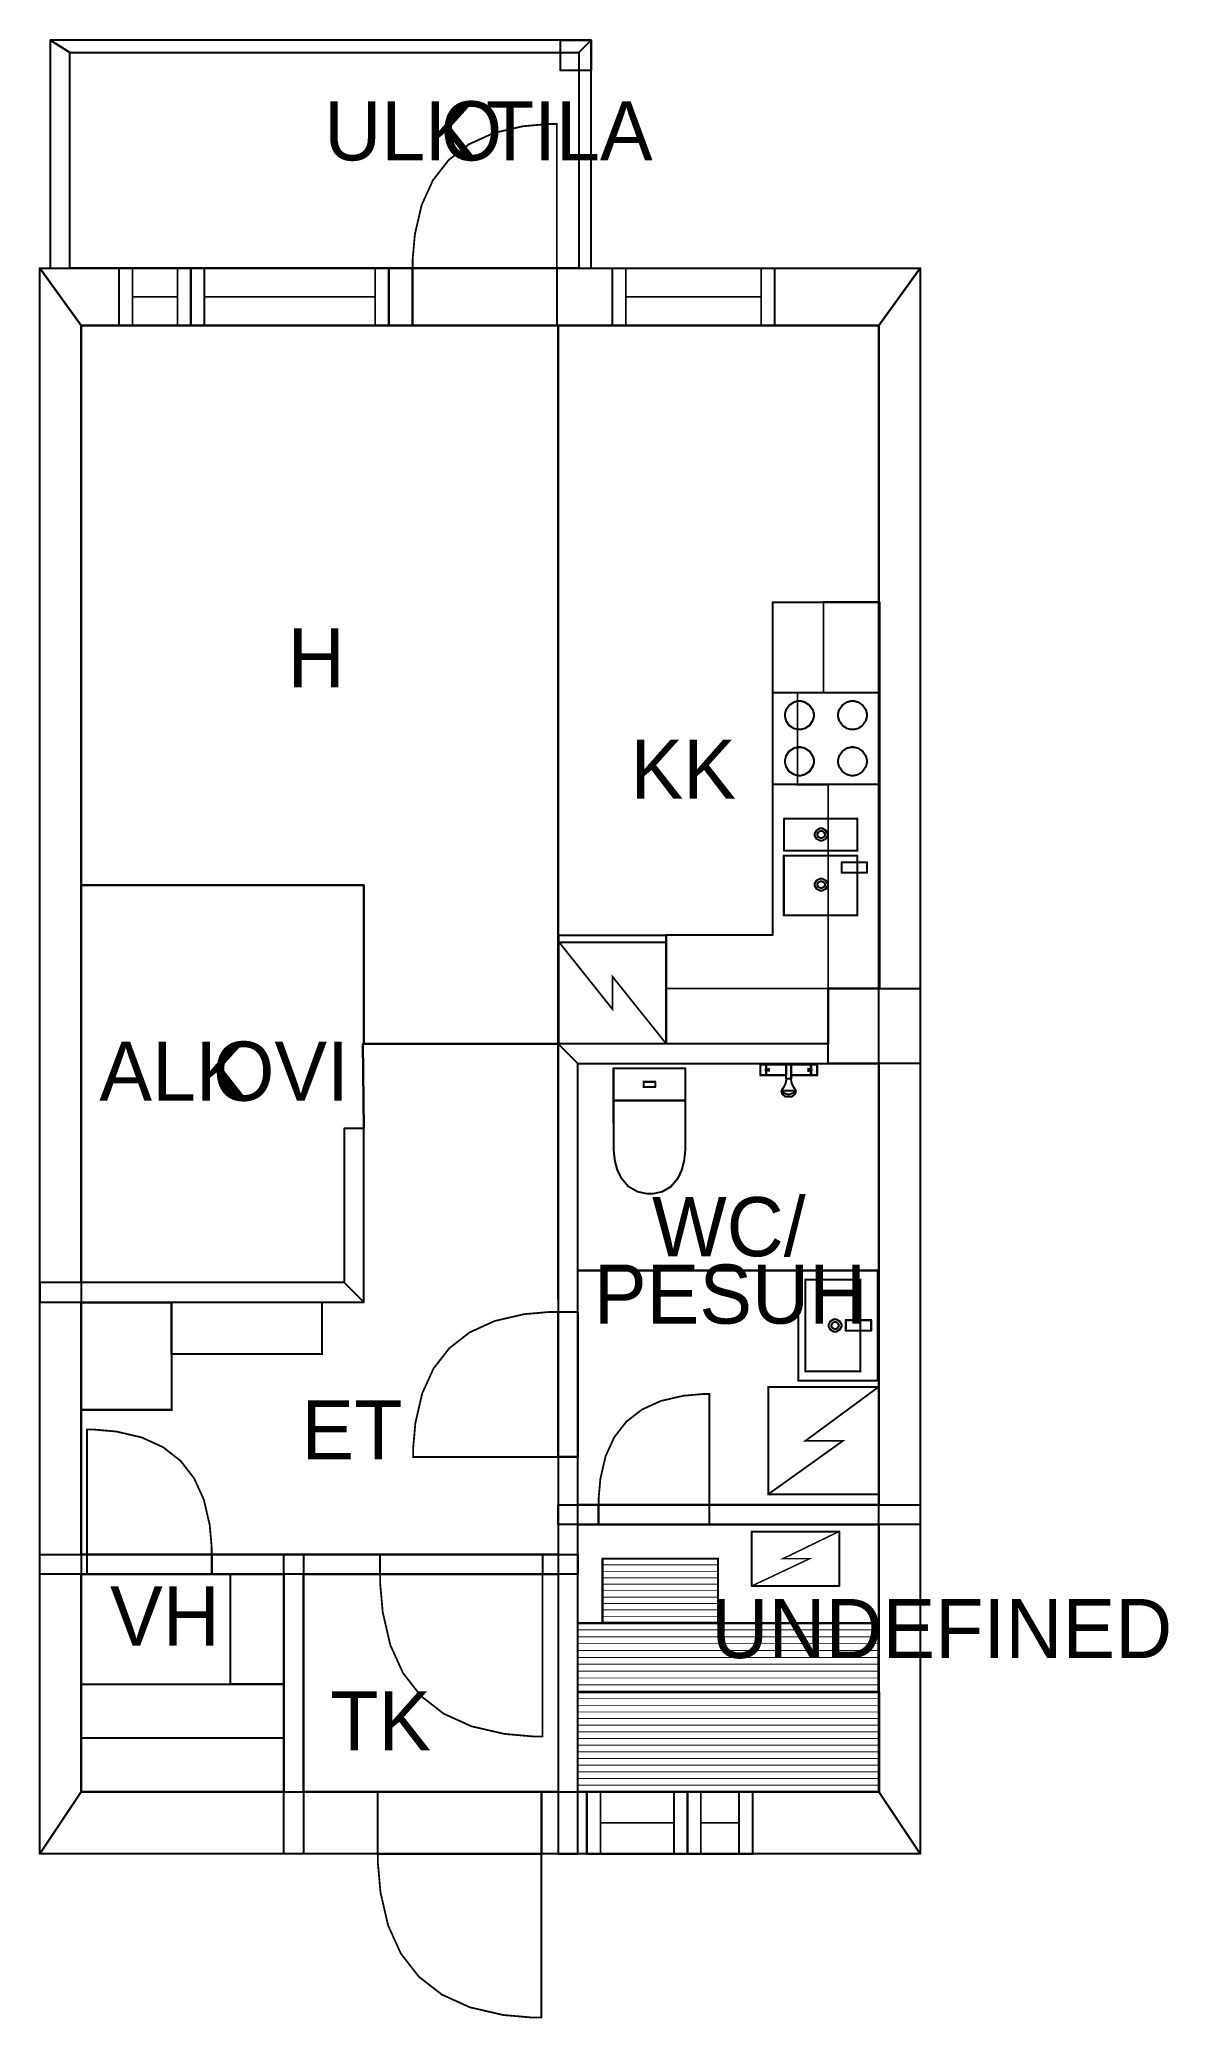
# Model space of a CAD drawing. Extents: x 0.4 to 7, y 0 to 11.5.
import ezdxf

# ---------------------------------------------------------------- set-up
doc = ezdxf.new("R2010")
doc.units = 0
doc.layers.get('0').update_dxf_attribs({"linetype": 'CONTINUOUS'})

msp = doc.modelspace()

# ---------------------------------------------------------------- linework, layer by layer
at = {"color": 0}
for points, const_width in [([(0.567165, 11.427), (3.5281, 11.427), (3.60101, 11.4999), (0.452582, 11.4999), (0.567165, 11.427)], 0.002083), ([(0.567165, 10.1728), (0.567165, 11.427), (0.452582, 11.4999), (0.452582, 10.1728), (0.567165, 10.1728)], 0.002083), ([(0.567165, 11.427), (3.5281, 11.427), (3.5281, 10.1728), (0.567165, 10.1728), (0.567165, 11.427)], 0.002083), ([(3.5281, 11.427), (3.5281, 10.1728), (3.60101, 10.1728), (3.60101, 11.4999), (3.5281, 11.427)], 0.002083), ([(2.56179, 10.1728), (2.56179, 10.222), (2.57488, 10.3695), (2.61421, 10.5398), (2.67969, 10.684), (2.77143, 10.8019), (2.88938, 10.8937), (3.03353, 10.9592), (3.20389, 10.9985), (3.35135, 11.0116), (3.4005, 11.0116), (3.4005, 10.1728), (2.56179, 10.1728)], 0.010417), ([(0.393446, 10.1728), (5.51406, 10.1728), (5.27447, 9.83951), (0.633029, 9.83951), (0.393446, 10.1728)], 0.002083), ([(0.393446, 0.952636), (0.393446, 10.1728), (0.633029, 9.83951), (0.633029, 1.3144), (0.393446, 0.952636)], 0.002083), ([(0.854275, 10.1728), (1.27165, 10.1728), (1.27165, 9.83951), (0.854275, 9.83951), (0.854275, 10.1728)], 0.010417), ([(0.854275, 10.1728), (1.27165, 10.1728), (1.27165, 9.83951), (0.854275, 9.83951), (0.854275, 10.1728)], 0.010417), ([(1.27165, 10.1728), (2.42258, 10.1728), (2.42258, 9.83951), (1.27165, 9.83951), (1.27165, 10.1728)], 0.010417), ([(1.27165, 10.1728), (2.42258, 10.1728), (2.42258, 9.83951), (1.27165, 9.83951), (1.27165, 10.1728)], 0.010417), ([(2.56179, 10.1728), (3.4005, 10.1728), (3.4005, 9.83951), (2.56179, 9.83951), (2.56179, 10.1728)], 0.010417), ([(2.56179, 10.1728), (3.4005, 10.1728), (3.4005, 9.83951), (2.56179, 9.83951), (2.56179, 10.1728)], 0.010417), ([(3.72407, 10.1728), (4.66813, 10.1728), (4.66813, 9.83951), (3.72407, 9.83951), (3.72407, 10.1728)], 0.010417), ([(3.72407, 10.1728), (4.66813, 10.1728), (4.66813, 9.83951), (3.72407, 9.83951), (3.72407, 10.1728)], 0.010417), ([(5.51406, 10.1728), (5.51406, 0.952636), (5.27447, 1.3144), (5.27447, 9.83951), (5.51406, 10.1728)], 0.002083), ([(4.03717, 5.66363), (4.03717, 6.29656), (4.65728, 6.29656), (4.65728, 8.23118), (5.27821, 8.23118), (5.27821, 5.98492), (4.97917, 5.98492), (4.97917, 5.66363), (4.03717, 5.66363)], 0.010417), ([(5.27881, 5.98497), (4.97911, 5.98508), (4.97911, 7.17051), (4.8016, 7.17051), (4.8016, 7.70606), (4.95275, 7.70606), (4.95275, 8.23292), (5.27474, 8.23292), (5.27881, 5.98497)], 0.010417), ([(4.65771, 7.70643), (4.65771, 7.17144), (5.27669, 7.17144), (5.27669, 7.70643), (4.65771, 7.70643)], 0.010417), ([(4.81218, 7.49061), (4.80404, 7.49061), (4.77968, 7.49718), (4.75319, 7.51503), (4.73535, 7.54156), (4.72885, 7.56586), (4.72885, 7.57394), (4.72885, 7.58208), (4.73535, 7.60644), (4.75319, 7.63292), (4.77968, 7.65076), (4.80404, 7.65728), (4.81218, 7.65728), (4.82026, 7.65728), (4.84457, 7.65076), (4.8711, 7.63292), (4.88894, 7.60644), (4.89551, 7.58208), (4.89551, 7.57394), (4.89551, 7.56586), (4.88894, 7.54156), (4.8711, 7.51503), (4.84457, 7.49718), (4.82026, 7.49061), (4.81218, 7.49061)], 0.010417), ([(5.12099, 7.49061), (5.11285, 7.49061), (5.08854, 7.49718), (5.06207, 7.51503), (5.04417, 7.54156), (5.03765, 7.56586), (5.03765, 7.57394), (5.03765, 7.58208), (5.04417, 7.60644), (5.06207, 7.63292), (5.08854, 7.65076), (5.11285, 7.65728), (5.12099, 7.65728), (5.12907, 7.65728), (5.15343, 7.65076), (5.1799, 7.63292), (5.19775, 7.60644), (5.20432, 7.58208), (5.20432, 7.57394), (5.20432, 7.56586), (5.19775, 7.54156), (5.1799, 7.51503), (5.15343, 7.49718), (5.12907, 7.49061), (5.12099, 7.49061)], 0.010417), ([(4.81218, 7.22233), (4.80404, 7.22233), (4.77968, 7.22889), (4.75319, 7.24675), (4.73535, 7.27322), (4.72885, 7.29758), (4.72885, 7.30567), (4.72885, 7.31381), (4.73535, 7.33811), (4.75319, 7.36458), (4.77968, 7.38249), (4.80404, 7.389), (4.81218, 7.389), (4.82026, 7.389), (4.84457, 7.38249), (4.8711, 7.36458), (4.88894, 7.33811), (4.89551, 7.31381), (4.89551, 7.30567), (4.89551, 7.29758), (4.88894, 7.27322), (4.8711, 7.24675), (4.84457, 7.22889), (4.82026, 7.22233), (4.81218, 7.22233)], 0.010417), ([(5.12099, 7.22233), (5.11285, 7.22233), (5.08854, 7.22889), (5.06207, 7.24675), (5.04417, 7.27322), (5.03765, 7.29758), (5.03765, 7.30567), (5.03765, 7.31381), (5.04417, 7.33811), (5.06207, 7.36458), (5.08854, 7.38249), (5.11285, 7.389), (5.12099, 7.389), (5.12907, 7.389), (5.15343, 7.38249), (5.1799, 7.36458), (5.19775, 7.33811), (5.20432, 7.31381), (5.20432, 7.30567), (5.20432, 7.29758), (5.19775, 7.27322), (5.1799, 7.24675), (5.15343, 7.22889), (5.12907, 7.22233), (5.12099, 7.22233)], 0.010417), ([(4.72325, 6.97401), (4.72325, 6.78586), (5.14876, 6.78586), (5.14876, 6.97401), (4.72325, 6.97401)], 0.010417), ([(4.93892, 6.84347), (4.93246, 6.84347), (4.91308, 6.85417), (4.90246, 6.87354), (4.90246, 6.87993), (4.90246, 6.88639), (4.91308, 6.90576), (4.93246, 6.91639), (4.93892, 6.91639), (4.94532, 6.91639), (4.96468, 6.90576), (4.97537, 6.88639), (4.97537, 6.87993), (4.97537, 6.87354), (4.96468, 6.85417), (4.94532, 6.84347), (4.93892, 6.84347)], 0.008333), ([(4.93892, 6.8591), (4.93522, 6.8591), (4.92415, 6.86524), (4.91808, 6.87631), (4.91808, 6.87993), (4.91808, 6.88363), (4.92415, 6.89469), (4.93522, 6.90076), (4.93892, 6.90076), (4.94254, 6.90076), (4.95361, 6.89469), (4.95975, 6.88363), (4.95975, 6.87993), (4.95975, 6.87631), (4.95361, 6.86524), (4.94254, 6.8591), (4.93892, 6.8591)], 0.008333), ([(4.72222, 6.75765), (4.72222, 6.40972), (5.14774, 6.40972), (5.14774, 6.75765), (4.72222, 6.75765)], 0.010417), ([(5.05886, 6.72006), (5.05886, 6.65756), (5.20469, 6.65756), (5.20469, 6.72006), (5.05886, 6.72006)], 0.010417), ([(4.93892, 6.55192), (4.93246, 6.55192), (4.91308, 6.56261), (4.90246, 6.58197), (4.90246, 6.58838), (4.90246, 6.59483), (4.91308, 6.61421), (4.93246, 6.62483), (4.93892, 6.62483), (4.94532, 6.62483), (4.96468, 6.61421), (4.97537, 6.59483), (4.97537, 6.58838), (4.97537, 6.58197), (4.96468, 6.56261), (4.94532, 6.55192), (4.93892, 6.55192)], 0.008333), ([(4.93892, 6.56754), (4.93522, 6.56754), (4.92415, 6.57368), (4.91808, 6.58475), (4.91808, 6.58838), (4.91808, 6.59207), (4.92415, 6.60314), (4.93522, 6.60921), (4.93892, 6.60921), (4.94254, 6.60921), (4.95361, 6.60314), (4.95975, 6.59207), (4.95975, 6.58838), (4.95975, 6.58475), (4.95361, 6.57368), (4.94254, 6.56754), (4.93892, 6.56754)], 0.008333), ([(3.41217, 6.29519), (4.03717, 6.29519), (4.03717, 5.66363), (3.41217, 5.66363), (3.41217, 6.29519)], 0.010417), ([(3.41217, 6.29519), (4.03717, 6.29519), (4.03717, 6.2531), (3.41217, 6.2531), (3.41217, 6.29519)], 0.010417), ([(4.03901, 5.98497), (4.97911, 5.98497), (4.97911, 5.66379), (4.03901, 5.66379), (4.03901, 5.98497)], 0.010417), ([(4.97906, 5.98492), (5.51406, 5.98492), (5.51406, 5.5491), (4.97906, 5.5491), (4.97906, 5.98492)], 0.002083), ([(3.5224, 5.5491), (4.97906, 5.5491), (4.97906, 5.66368), (3.40782, 5.66368), (3.5224, 5.5491)], 0.002083), ([(3.5224, 0.952636), (3.5224, 5.5491), (3.40782, 5.66368), (3.40782, 0.952636), (3.5224, 0.952636)], 0.002083), ([(3.73118, 5.52106), (4.14774, 5.52106), (4.14774, 5.33371), (3.73118, 5.33371), (3.73118, 5.52106)], 0.010417), ([(4.58539, 5.54383), (4.61871, 5.54383), (4.61871, 5.48031), (4.58539, 5.48031), (4.58539, 5.54383)], 0.010417), ([(4.61871, 5.51156), (4.6219, 5.51281), (4.63157, 5.51665), (4.63433, 5.51779), (4.63433, 5.51779), (4.63433, 5.51639), (4.63433, 5.5121), (4.63433, 5.50782), (4.63433, 5.50635), (4.63433, 5.50635), (4.63194, 5.507), (4.62196, 5.51042), (4.61871, 5.51156)], 0.010417), ([(4.61871, 5.54383), (4.7354, 5.54383), (4.7354, 5.48031), (4.61871, 5.48031), (4.61871, 5.54383)], 0.010417), ([(4.7354, 5.54383), (4.76351, 5.54383), (4.76351, 5.4605), (4.75646, 5.4605), (4.74067, 5.4605), (4.7354, 5.4605), (4.7354, 5.48133), (4.7354, 5.52821), (4.7354, 5.54383)], 0.010417), ([(4.76351, 5.54383), (4.88021, 5.54383), (4.88021, 5.48031), (4.76351, 5.48031), (4.76351, 5.54383)], 0.010417), ([(4.87912, 5.51156), (4.87587, 5.51281), (4.86621, 5.51665), (4.8635, 5.51779), (4.8635, 5.51779), (4.8635, 5.51639), (4.8635, 5.5121), (4.8635, 5.50782), (4.8635, 5.50635), (4.8635, 5.50635), (4.86583, 5.507), (4.87582, 5.51042), (4.87912, 5.51156)], 0.010417), ([(4.87912, 5.54383), (4.91456, 5.54383), (4.91456, 5.48031), (4.87912, 5.48031), (4.87912, 5.54383)], 0.010417), ([(3.90636, 5.44314), (3.97254, 5.44314), (3.97254, 5.41162), (3.90636, 5.41162), (3.90636, 5.44314)], 0.010417), ([(4.14774, 5.06543), (4.14774, 5.06543), (4.14779, 5.05371), (4.14615, 5.02274), (4.14003, 4.97889), (4.12663, 4.92865), (4.10308, 4.87847), (4.06662, 4.83464), (4.01443, 4.80365), (3.96137, 4.79189), (3.94374, 4.79189), (3.9254, 4.79189), (3.87056, 4.80365), (3.81646, 4.83464), (3.77865, 4.87847), (3.75424, 4.92865), (3.74024, 4.97889), (3.73383, 5.02274), (3.7321, 5.05371), (3.73221, 5.06543), (3.73221, 5.06543), (3.73118, 5.33371), (4.14774, 5.33371), (4.14774, 5.06543)], 0.010417), ([(2.27783, 4.16162), (2.27783, 5.17025), (2.16325, 5.17025), (2.16325, 4.27621), (2.27783, 4.16162)], 0.002083), ([(0.393446, 4.16162), (2.27783, 4.16162), (2.16325, 4.27621), (0.393446, 4.27621), (0.393446, 4.16162)], 0.002083), ([(4.80593, 4.34597), (4.80593, 3.70443), (5.26736, 3.70443), (5.26736, 4.34597), (4.80593, 4.34597)], 0.010417), ([(4.84663, 4.29254), (4.84663, 3.75786), (5.16635, 3.75786), (5.16635, 4.29254), (4.84663, 4.29254)], 0.010417), ([(0.633029, 4.15944), (1.15994, 4.15944), (1.15994, 3.53444), (0.633029, 3.53444), (0.633029, 4.15944)], 0.010417), ([(1.15988, 4.16043), (2.03429, 4.16043), (2.03429, 3.85932), (1.15988, 3.85932), (1.15988, 4.16043)], 0.010417), ([(3.40782, 4.10433), (3.3584, 4.10433), (3.21024, 4.09119), (3.03896, 4.05165), (2.8941, 3.98579), (2.7755, 3.89361), (2.68332, 3.77501), (2.61746, 3.63015), (2.5779, 3.45888), (2.56478, 3.31071), (2.56478, 3.26129), (3.40782, 3.26129), (3.40782, 4.10433)], 0.010417), ([(3.40782, 4.10433), (3.5224, 4.10433), (3.5224, 3.26129), (3.40782, 3.26129), (3.40782, 4.10433)], 0.010417), ([(3.40782, 4.10433), (3.5224, 4.10433), (3.5224, 3.26129), (3.40782, 3.26129), (3.40782, 4.10433)], 0.010417), ([(5.01975, 3.98872), (5.01329, 3.98872), (4.99393, 3.9994), (4.98329, 4.01878), (4.98329, 4.02518), (4.98329, 4.03163), (4.99393, 4.051), (5.01329, 4.06164), (5.01975, 4.06164), (5.02615, 4.06164), (5.04551, 4.051), (5.05621, 4.03163), (5.05621, 4.02518), (5.05621, 4.01878), (5.04551, 3.9994), (5.02615, 3.98872), (5.01975, 3.98872)], 0.008333), ([(5.01975, 4.00435), (5.01606, 4.00435), (5.00499, 4.01047), (4.99892, 4.02154), (4.99892, 4.02518), (4.99892, 4.02886), (5.00499, 4.03993), (5.01606, 4.04601), (5.01975, 4.04601), (5.02339, 4.04601), (5.03444, 4.03993), (5.04058, 4.02886), (5.04058, 4.02518), (5.04058, 4.02154), (5.03444, 4.01047), (5.02339, 4.00435), (5.01975, 4.00435)], 0.008333), ([(5.08311, 4.05724), (5.08311, 3.99474), (5.22894, 3.99474), (5.22894, 4.05724), (5.08311, 4.05724)], 0.010417), ([(3.64415, 2.98335), (3.64415, 3.02111), (3.65419, 3.13422), (3.68435, 3.26497), (3.73465, 3.3756), (3.80507, 3.46615), (3.89556, 3.53651), (4.00618, 3.58681), (4.13693, 3.61697), (4.25006, 3.62701), (4.28782, 3.62701), (4.28782, 2.98335), (3.64415, 2.98335)], 0.010417), ([(4.63157, 3.66878), (4.63157, 3.04378), (5.27311, 3.04378), (5.27311, 3.66878), (4.63157, 3.66878)], 0.010417), ([(1.39279, 2.69493), (1.39279, 2.73747), (1.38146, 2.86496), (1.34744, 3.01232), (1.29074, 3.13699), (1.21143, 3.23904), (1.10938, 3.31836), (0.9847, 3.37506), (0.837349, 3.40907), (0.709853, 3.42036), (0.667372, 3.42036), (0.667372, 2.69493), (1.39279, 2.69493)], 0.010417), ([(3.40782, 2.98335), (5.51406, 2.98335), (5.51406, 2.86876), (3.40782, 2.86876), (3.40782, 2.98335)], 0.002083), ([(3.64415, 2.98335), (4.28782, 2.98335), (4.28782, 2.86876), (3.64415, 2.86876), (3.64415, 2.98335)], 0.010417), ([(3.64415, 2.98335), (4.28782, 2.98335), (4.28782, 2.86876), (3.64415, 2.86876), (3.64415, 2.98335)], 0.010417), ([(4.53489, 2.8284), (5.044, 2.8284), (5.044, 2.51085), (4.53489, 2.51085), (4.53489, 2.8284)], 0.008485), ([(0.393446, 2.69493), (3.5224, 2.69493), (3.5224, 2.58035), (0.393446, 2.58035), (0.393446, 2.69493)], 0.002083), ([(0.667481, 2.69493), (1.39279, 2.69493), (1.39279, 2.58035), (0.667481, 2.58035), (0.667481, 2.69493)], 0.010417), ([(0.667481, 2.69493), (1.39279, 2.69493), (1.39279, 2.58035), (0.667481, 2.58035), (0.667481, 2.69493)], 0.010417), ([(1.81321, 2.69493), (1.92779, 2.69493), (1.92779, 0.952636), (1.81321, 0.952636), (1.81321, 2.69493)], 0.002083), ([(2.3731, 2.69493), (3.31739, 2.69493), (3.31739, 2.58035), (2.3731, 2.58035), (2.3731, 2.69493)], 0.010417), ([(2.3731, 2.69493), (3.31739, 2.69493), (3.31739, 2.58035), (2.3731, 2.58035), (2.3731, 2.69493)], 0.010417), ([(3.66743, 2.67085), (4.33849, 2.67085), (4.33849, 2.29699), (3.66743, 2.29699), (3.66743, 2.67085)], 0.010417), ([(1.50142, 2.58117), (1.50142, 1.93994), (1.81278, 1.93994), (1.81278, 2.58117), (1.50142, 2.58117)], 0.010417), ([(2.3731, 2.58035), (2.3731, 2.52507), (2.38781, 2.35906), (2.43207, 2.16726), (2.50586, 2.00493), (2.60915, 1.87218), (2.74192, 1.76888), (2.90424, 1.6951), (3.09603, 1.65082), (3.26204, 1.63607), (3.31739, 1.63607), (3.31739, 2.58035), (2.3731, 2.58035)], 0.010417), ([(3.5224, 2.29557), (5.27138, 2.29557), (5.27138, 1.896), (3.5224, 1.896), (3.5224, 2.29557)], 0.010417), ([(0.633083, 1.93994), (1.81099, 1.93994), (1.81099, 1.31494), (0.633083, 1.31494), (0.633083, 1.93994)], 0.010417), ([(3.5224, 1.89453), (5.27669, 1.89453), (5.27669, 1.31445), (3.5224, 1.31445), (3.5224, 1.89453)], 0.010417), ([(5.51406, 0.952636), (0.393446, 0.952636), (0.633029, 1.3144), (5.27447, 1.3144), (5.51406, 0.952636)], 0.002083), ([(2.36003, 1.3144), (3.31082, 1.3144), (3.31082, 0.952636), (2.36003, 0.952636), (2.36003, 1.3144)], 0.010417), ([(2.36003, 1.3144), (3.31082, 1.3144), (3.31082, 0.952636), (2.36003, 0.952636), (2.36003, 1.3144)], 0.010417), ([(3.57622, 1.3144), (4.16075, 1.3144), (4.16075, 0.952636), (3.57622, 0.952636), (3.57622, 1.3144)], 0.010417), ([(3.57622, 1.3144), (4.16075, 1.3144), (4.16075, 0.952636), (3.57622, 0.952636), (3.57622, 1.3144)], 0.010417), ([(4.16075, 1.3144), (4.53863, 1.3144), (4.53863, 0.952636), (4.16075, 0.952636), (4.16075, 1.3144)], 0.010417), ([(4.16075, 1.3144), (4.53863, 1.3144), (4.53863, 0.952636), (4.16075, 0.952636), (4.16075, 1.3144)], 0.010417), ([(2.36003, 0.952636), (2.36003, 0.896972), (2.37483, 0.729818), (2.41943, 0.536675), (2.49371, 0.373264), (2.59771, 0.239529), (2.73139, 0.135525), (2.89481, 0.061252), (3.08794, 0.016656), (3.2551, 0.00179), (3.31082, 0.00179), (3.31082, 0.952636), (2.36003, 0.952636)], 0.010417)]:
    msp.add_lwpolyline(points, close=True, dxfattribs=dict(at, const_width=const_width))
at = {"color": 7}
for points in [[(0.567165, 10.1728), (0.567165, 11.427), (0.452582, 11.4999), (0.452582, 10.1728), (0.567165, 10.1728)], [(0.567165, 11.427), (3.5281, 11.427), (3.60101, 11.4999), (0.452582, 11.4999), (0.567165, 11.427)], [(0.567165, 11.427), (3.5281, 11.427), (3.5281, 10.1728), (0.567165, 10.1728), (0.567165, 11.427)], [(3.5281, 11.427), (3.5281, 10.1728), (3.60101, 10.1728), (3.60101, 11.4999), (3.5281, 11.427)], [(0.854275, 10.1728), (1.27165, 10.1728), (1.27165, 9.83951), (0.854275, 9.83951), (0.854275, 10.1728)], [(0.854275, 10.1728), (1.27165, 10.1728), (1.27165, 9.83951), (0.854275, 9.83951), (0.854275, 10.1728)], [(1.27165, 10.1728), (2.42258, 10.1728), (2.42258, 9.83951), (1.27165, 9.83951), (1.27165, 10.1728)], [(1.27165, 10.1728), (2.42258, 10.1728), (2.42258, 9.83951), (1.27165, 9.83951), (1.27165, 10.1728)], [(2.56179, 10.1728), (3.4005, 10.1728), (3.4005, 9.83951), (2.56179, 9.83951), (2.56179, 10.1728)], [(2.56179, 10.1728), (3.4005, 10.1728), (3.4005, 9.83951), (2.56179, 9.83951), (2.56179, 10.1728)], [(3.72407, 10.1728), (4.66813, 10.1728), (4.66813, 9.83951), (3.72407, 9.83951), (3.72407, 10.1728)], [(3.72407, 10.1728), (4.66813, 10.1728), (4.66813, 9.83951), (3.72407, 9.83951), (3.72407, 10.1728)], [(3.40782, 5.66368), (2.27783, 5.66368), (2.27783, 6.58513), (0.633029, 6.58513), (0.633029, 9.83951), (3.40782, 9.83951), (3.40782, 5.66368)], [(5.27447, 5.98492), (4.97906, 5.98492), (4.97906, 5.66368), (3.40782, 5.66368), (3.40782, 9.83951), (5.27447, 9.83951), (5.27447, 5.98492)], [(4.03717, 5.66363), (4.03717, 6.29656), (4.65728, 6.29656), (4.65728, 8.23118), (5.27821, 8.23118), (5.27821, 5.98492), (4.97917, 5.98492), (4.97917, 5.66363), (4.03717, 5.66363)], [(4.65771, 7.70643), (5.27669, 7.70643), (5.27669, 7.17144), (4.65771, 7.17144), (4.65771, 7.70643)], [(4.81218, 7.49061), (4.80404, 7.49061), (4.77968, 7.49718), (4.75319, 7.51503), (4.73535, 7.54156), (4.72885, 7.56586), (4.72885, 7.57394), (4.72885, 7.58208), (4.73535, 7.60644), (4.75319, 7.63292), (4.77968, 7.65076), (4.80404, 7.65728), (4.81218, 7.65728), (4.82026, 7.65728), (4.84457, 7.65076), (4.8711, 7.63292), (4.88894, 7.60644), (4.89551, 7.58208), (4.89551, 7.57394), (4.89551, 7.56586), (4.88894, 7.54156), (4.8711, 7.51503), (4.84457, 7.49718), (4.82026, 7.49061), (4.81218, 7.49061)], [(5.12099, 7.49061), (5.11285, 7.49061), (5.08854, 7.49718), (5.06207, 7.51503), (5.04417, 7.54156), (5.03765, 7.56586), (5.03765, 7.57394), (5.03765, 7.58208), (5.04417, 7.60644), (5.06207, 7.63292), (5.08854, 7.65076), (5.11285, 7.65728), (5.12099, 7.65728), (5.12907, 7.65728), (5.15343, 7.65076), (5.1799, 7.63292), (5.19775, 7.60644), (5.20432, 7.58208), (5.20432, 7.57394), (5.20432, 7.56586), (5.19775, 7.54156), (5.1799, 7.51503), (5.15343, 7.49718), (5.12907, 7.49061), (5.12099, 7.49061)], [(4.81218, 7.22233), (4.80404, 7.22233), (4.77968, 7.22889), (4.75319, 7.24675), (4.73535, 7.27322), (4.72885, 7.29758), (4.72885, 7.30567), (4.72885, 7.31381), (4.73535, 7.33811), (4.75319, 7.36458), (4.77968, 7.38249), (4.80404, 7.389), (4.81218, 7.389), (4.82026, 7.389), (4.84457, 7.38249), (4.8711, 7.36458), (4.88894, 7.33811), (4.89551, 7.31381), (4.89551, 7.30567), (4.89551, 7.29758), (4.88894, 7.27322), (4.8711, 7.24675), (4.84457, 7.22889), (4.82026, 7.22233), (4.81218, 7.22233)], [(5.12099, 7.22233), (5.11285, 7.22233), (5.08854, 7.22889), (5.06207, 7.24675), (5.04417, 7.27322), (5.03765, 7.29758), (5.03765, 7.30567), (5.03765, 7.31381), (5.04417, 7.33811), (5.06207, 7.36458), (5.08854, 7.38249), (5.11285, 7.389), (5.12099, 7.389), (5.12907, 7.389), (5.15343, 7.38249), (5.1799, 7.36458), (5.19775, 7.33811), (5.20432, 7.31381), (5.20432, 7.30567), (5.20432, 7.29758), (5.19775, 7.27322), (5.1799, 7.24675), (5.15343, 7.22889), (5.12907, 7.22233), (5.12099, 7.22233)], [(4.72325, 6.97401), (5.14876, 6.97401), (5.14876, 6.78586), (4.72325, 6.78586), (4.72325, 6.97401)], [(4.93892, 6.84347), (4.93246, 6.84347), (4.91308, 6.85417), (4.90246, 6.87354), (4.90246, 6.87993), (4.90246, 6.88639), (4.91308, 6.90576), (4.93246, 6.91639), (4.93892, 6.91639), (4.94532, 6.91639), (4.96468, 6.90576), (4.97537, 6.88639), (4.97537, 6.87993), (4.97537, 6.87354), (4.96468, 6.85417), (4.94532, 6.84347), (4.93892, 6.84347)], [(4.93892, 6.8591), (4.93522, 6.8591), (4.92415, 6.86524), (4.91808, 6.87631), (4.91808, 6.87993), (4.91808, 6.88363), (4.92415, 6.89469), (4.93522, 6.90076), (4.93892, 6.90076), (4.94254, 6.90076), (4.95361, 6.89469), (4.95975, 6.88363), (4.95975, 6.87993), (4.95975, 6.87631), (4.95361, 6.86524), (4.94254, 6.8591), (4.93892, 6.8591)], [(4.72222, 6.75765), (5.14774, 6.75765), (5.14774, 6.40972), (4.72222, 6.40972), (4.72222, 6.75765)], [(5.05886, 6.72006), (5.20469, 6.72006), (5.20469, 6.65756), (5.05886, 6.65756), (5.05886, 6.72006)], [(2.27783, 5.66368), (2.27289, 5.66368), (2.27783, 5.17025), (2.16325, 5.17025), (2.16325, 4.27621), (0.633029, 4.27621), (0.633029, 6.58513), (2.27783, 6.58513), (2.27783, 5.66368)], [(4.93892, 6.55192), (4.93246, 6.55192), (4.91308, 6.56261), (4.90246, 6.58197), (4.90246, 6.58838), (4.90246, 6.59483), (4.91308, 6.61421), (4.93246, 6.62483), (4.93892, 6.62483), (4.94532, 6.62483), (4.96468, 6.61421), (4.97537, 6.59483), (4.97537, 6.58838), (4.97537, 6.58197), (4.96468, 6.56261), (4.94532, 6.55192), (4.93892, 6.55192)], [(4.93892, 6.56754), (4.93522, 6.56754), (4.92415, 6.57368), (4.91808, 6.58475), (4.91808, 6.58838), (4.91808, 6.59207), (4.92415, 6.60314), (4.93522, 6.60921), (4.93892, 6.60921), (4.94254, 6.60921), (4.95361, 6.60314), (4.95975, 6.59207), (4.95975, 6.58838), (4.95975, 6.58475), (4.95361, 6.57368), (4.94254, 6.56754), (4.93892, 6.56754)], [(3.41217, 6.29519), (4.03717, 6.29519), (4.03717, 5.66363), (3.41217, 5.66363), (3.41217, 6.29519)], [(3.41217, 6.29519), (4.03717, 6.29519), (4.03717, 6.2531), (3.41217, 6.2531), (3.41217, 6.29519)], [(3.40782, 5.66368), (3.40625, 5.65972), (3.40782, 2.69493), (0.633029, 2.69493), (0.633029, 4.16162), (2.27783, 4.16162), (2.27783, 5.17025), (2.27289, 5.66368), (3.40782, 5.66368)], [(3.5224, 5.5491), (5.27447, 5.5491), (5.27447, 4.34597), (3.5224, 4.34597), (3.5224, 5.5491)], [(4.58539, 5.54383), (4.61871, 5.54383), (4.61871, 5.48031), (4.58539, 5.48031), (4.58539, 5.54383)], [(4.61871, 5.54383), (4.7354, 5.54383), (4.7354, 5.48031), (4.61871, 5.48031), (4.61871, 5.54383)], [(4.7354, 5.54383), (4.76351, 5.54383), (4.76351, 5.4605), (4.75646, 5.4605), (4.74067, 5.4605), (4.7354, 5.4605), (4.7354, 5.48133), (4.7354, 5.52821), (4.7354, 5.54383)], [(4.76351, 5.54383), (4.88021, 5.54383), (4.88021, 5.48031), (4.76351, 5.48031), (4.76351, 5.54383)], [(4.87912, 5.54383), (4.91456, 5.54383), (4.91456, 5.48031), (4.87912, 5.48031), (4.87912, 5.54383)], [(3.73118, 5.52106), (4.14774, 5.52106), (4.14774, 5.33371), (3.73118, 5.33371), (3.73118, 5.52106)], [(3.90636, 5.44314), (3.97254, 5.44314), (3.97254, 5.41162), (3.90636, 5.41162), (3.90636, 5.44314)], [(4.61871, 5.51156), (4.6219, 5.51281), (4.63157, 5.51665), (4.63433, 5.51779), (4.63433, 5.51779), (4.63433, 5.51639), (4.63433, 5.5121), (4.63433, 5.50782), (4.63433, 5.50635), (4.63433, 5.50635), (4.63194, 5.507), (4.62196, 5.51042), (4.61871, 5.51156)], [(4.7354, 5.4605), (4.7354, 5.45421), (4.73172, 5.43528), (4.72185, 5.41287), (4.71875, 5.40842), (4.71767, 5.4069), (4.70751, 5.39231), (4.70725, 5.39074), (4.70671, 5.38792), (4.71089, 5.37136), (4.72754, 5.35846), (4.73329, 5.35742), (4.7346, 5.35715), (4.74615, 5.35633), (4.75, 5.35633), (4.74892, 5.35633), (4.7531, 5.35633), (4.76432, 5.35715), (4.76563, 5.35742), (4.77132, 5.35846), (4.78797, 5.37136), (4.79215, 5.38792), (4.79167, 5.39074), (4.79139, 5.39231), (4.78119, 5.4069), (4.78017, 5.40842), (4.77701, 5.41287), (4.76714, 5.43528), (4.76351, 5.45421), (4.76351, 5.4605)], [(4.87912, 5.51156), (4.87587, 5.51281), (4.86621, 5.51665), (4.8635, 5.51779), (4.8635, 5.51779), (4.8635, 5.51639), (4.8635, 5.5121), (4.8635, 5.50782), (4.8635, 5.50635), (4.8635, 5.50635), (4.86583, 5.507), (4.87582, 5.51042), (4.87912, 5.51156)], [(4.14774, 5.06543), (4.14774, 5.06543), (4.14779, 5.05371), (4.14615, 5.02274), (4.14003, 4.97889), (4.12663, 4.92865), (4.10308, 4.87847), (4.06662, 4.83464), (4.01443, 4.80365), (3.96137, 4.79189), (3.94374, 4.79189), (3.9254, 4.79189), (3.87056, 4.80365), (3.81646, 4.83464), (3.77865, 4.87847), (3.75424, 4.92865), (3.74024, 4.97889), (3.73383, 5.02274), (3.7321, 5.05371), (3.73221, 5.06543), (3.73221, 5.06543), (3.73118, 5.33371), (4.14774, 5.33371), (4.14774, 5.06543)], [(4.70725, 5.38971), (4.70751, 5.38921), (4.71935, 5.37901), (4.74311, 5.3699), (4.75103, 5.3699), (4.75726, 5.37017), (4.77989, 5.37939), (4.79113, 5.38921), (4.79167, 5.38971)], [(3.5224, 4.34597), (5.27447, 4.34597), (5.27447, 2.98335), (3.5224, 2.98335), (3.5224, 4.34597)], [(4.80593, 4.34597), (5.26736, 4.34597), (5.26736, 3.70443), (4.80593, 3.70443), (4.80593, 4.34597)], [(4.84663, 4.29254), (5.16635, 4.29254), (5.16635, 3.75786), (4.84663, 3.75786), (4.84663, 4.29254)], [(0.633029, 4.15944), (1.15994, 4.15944), (1.15994, 3.53444), (0.633029, 3.53444), (0.633029, 4.15944)], [(1.15988, 4.16043), (2.03429, 4.16043), (2.03429, 3.85932), (1.15988, 3.85932), (1.15988, 4.16043)], [(3.40782, 4.10433), (3.5224, 4.10433), (3.5224, 3.26129), (3.40782, 3.26129), (3.40782, 4.10433)], [(3.40782, 4.10433), (3.5224, 4.10433), (3.5224, 3.26129), (3.40782, 3.26129), (3.40782, 4.10433)], [(5.01975, 3.98872), (5.01329, 3.98872), (4.99393, 3.9994), (4.98329, 4.01878), (4.98329, 4.02518), (4.98329, 4.03163), (4.99393, 4.051), (5.01329, 4.06164), (5.01975, 4.06164), (5.02615, 4.06164), (5.04551, 4.051), (5.05621, 4.03163), (5.05621, 4.02518), (5.05621, 4.01878), (5.04551, 3.9994), (5.02615, 3.98872), (5.01975, 3.98872)], [(5.01975, 4.00435), (5.01606, 4.00435), (5.00499, 4.01047), (4.99892, 4.02154), (4.99892, 4.02518), (4.99892, 4.02886), (5.00499, 4.03993), (5.01606, 4.04601), (5.01975, 4.04601), (5.02339, 4.04601), (5.03444, 4.03993), (5.04058, 4.02886), (5.04058, 4.02518), (5.04058, 4.02154), (5.03444, 4.01047), (5.02339, 4.00435), (5.01975, 4.00435)], [(5.08311, 4.05724), (5.22894, 4.05724), (5.22894, 3.99474), (5.08311, 3.99474), (5.08311, 4.05724)], [(4.63157, 3.66878), (5.27311, 3.66878), (5.27311, 3.04378), (4.63157, 3.04378), (4.63157, 3.66878)], [(3.64415, 2.98335), (4.28782, 2.98335), (4.28782, 2.86876), (3.64415, 2.86876), (3.64415, 2.98335)], [(3.64415, 2.98335), (4.28782, 2.98335), (4.28782, 2.86876), (3.64415, 2.86876), (3.64415, 2.98335)], [(3.5224, 2.86876), (5.27447, 2.86876), (5.27447, 1.3144), (3.5224, 1.3144), (3.5224, 2.86876)], [(4.53489, 2.8284), (5.044, 2.8284), (5.044, 2.51085), (4.53489, 2.51085), (4.53489, 2.8284)], [(0.667481, 2.69493), (1.39279, 2.69493), (1.39279, 2.58035), (0.667481, 2.58035), (0.667481, 2.69493)], [(0.667481, 2.69493), (1.39279, 2.69493), (1.39279, 2.58035), (0.667481, 2.58035), (0.667481, 2.69493)], [(2.3731, 2.69493), (3.31739, 2.69493), (3.31739, 2.58035), (2.3731, 2.58035), (2.3731, 2.69493)], [(2.3731, 2.69493), (3.31739, 2.69493), (3.31739, 2.58035), (2.3731, 2.58035), (2.3731, 2.69493)], [(3.66743, 2.67085), (4.33849, 2.67085), (4.33849, 2.29699), (3.66743, 2.29699), (3.66743, 2.67085)], [(0.633029, 2.58035), (1.81321, 2.58035), (1.81321, 1.3144), (0.633029, 1.3144), (0.633029, 2.58035)], [(1.50142, 2.58117), (1.81278, 2.58117), (1.81278, 1.93994), (1.50142, 1.93994), (1.50142, 2.58117)], [(1.92779, 2.58035), (3.40782, 2.58035), (3.40782, 1.3144), (1.92779, 1.3144), (1.92779, 2.58035)], [(3.5224, 2.29557), (5.27138, 2.29557), (5.27138, 1.896), (3.5224, 1.896), (3.5224, 2.29557)], [(0.633083, 1.93994), (1.81099, 1.93994), (1.81099, 1.31494), (0.633083, 1.31494), (0.633083, 1.93994)], [(3.5224, 1.89453), (5.27669, 1.89453), (5.27669, 1.31445), (3.5224, 1.31445), (3.5224, 1.89453)], [(2.36003, 1.3144), (3.31082, 1.3144), (3.31082, 0.952636), (2.36003, 0.952636), (2.36003, 1.3144)], [(2.36003, 1.3144), (3.31082, 1.3144), (3.31082, 0.952636), (2.36003, 0.952636), (2.36003, 1.3144)], [(3.57622, 1.3144), (4.16075, 1.3144), (4.16075, 0.952636), (3.57622, 0.952636), (3.57622, 1.3144)], [(3.57622, 1.3144), (4.16075, 1.3144), (4.16075, 0.952636), (3.57622, 0.952636), (3.57622, 1.3144)], [(4.16075, 1.3144), (4.53863, 1.3144), (4.53863, 0.952636), (4.16075, 0.952636), (4.16075, 1.3144)], [(4.16075, 1.3144), (4.53863, 1.3144), (4.53863, 0.952636), (4.16075, 0.952636), (4.16075, 1.3144)]]:
    msp.add_lwpolyline(points, close=True, dxfattribs=at)
at = {"color": 0}
for points in [[(3.42219, 11.4999), (3.60101, 11.4999), (3.60101, 11.3223), (3.42219, 11.3223), (3.42219, 11.4999)], [(0.393446, 10.1728), (5.51406, 10.1728), (5.27447, 9.83951), (0.633029, 9.83951), (0.393446, 10.1728)], [(0.393446, 0.952636), (0.393446, 10.1728), (0.633029, 9.83951), (0.633029, 1.3144), (0.393446, 0.952636)], [(5.51406, 10.1728), (5.51406, 0.952636), (5.27447, 1.3144), (5.27447, 9.83951), (5.51406, 10.1728)], [(4.97906, 5.98492), (5.51406, 5.98492), (5.51406, 5.5491), (4.97906, 5.5491), (4.97906, 5.98492)], [(3.5224, 0.952636), (3.5224, 5.5491), (3.40782, 5.66368), (3.40782, 0.952636), (3.5224, 0.952636)], [(3.5224, 5.5491), (4.97906, 5.5491), (4.97906, 5.66368), (3.40782, 5.66368), (3.5224, 5.5491)], [(2.27783, 4.16162), (2.27783, 5.17025), (2.16325, 5.17025), (2.16325, 4.27621), (2.27783, 4.16162)], [(0.393446, 4.16162), (2.27783, 4.16162), (2.16325, 4.27621), (0.393446, 4.27621), (0.393446, 4.16162)], [(3.40782, 2.98335), (5.51406, 2.98335), (5.51406, 2.86876), (3.40782, 2.86876), (3.40782, 2.98335)], [(0.393446, 2.69493), (3.5224, 2.69493), (3.5224, 2.58035), (0.393446, 2.58035), (0.393446, 2.69493)], [(1.81321, 2.69493), (1.92779, 2.69493), (1.92779, 0.952636), (1.81321, 0.952636), (1.81321, 2.69493)], [(5.51406, 0.952636), (0.393446, 0.952636), (0.633029, 1.3144), (5.27447, 1.3144), (5.51406, 0.952636)]]:
    msp.add_lwpolyline(points, close=True, dxfattribs=at)
for points, const_width in [([(0.932346, 10.1728), (0.932346, 9.83951)], 0.010417), ([(1.19358, 10.1728), (1.19358, 9.83951)], 0.010417), ([(1.34983, 10.1728), (1.34983, 9.83951)], 0.010417), ([(2.34451, 10.1728), (2.34451, 9.83951)], 0.010417), ([(3.80214, 10.1728), (3.80214, 9.83951)], 0.010417), ([(4.58996, 10.1728), (4.58996, 9.83951)], 0.010417), ([(0.932346, 10.0062), (1.19358, 10.0062)], 0.010417), ([(1.34983, 10.0062), (2.34451, 10.0062)], 0.010417), ([(3.80214, 10.0062), (4.58996, 10.0062)], 0.010417), ([(4.03717, 5.66363), (3.72467, 6.05414), (3.72467, 5.86469), (3.41217, 6.25629)], 0.010417), ([(4.7354, 5.4605), (4.7354, 5.45421), (4.73172, 5.43528), (4.72185, 5.41287), (4.71875, 5.40842), (4.71767, 5.4069), (4.70751, 5.39231), (4.70725, 5.39074), (4.70671, 5.38792), (4.71089, 5.37136), (4.72754, 5.35846), (4.73329, 5.35742), (4.7346, 5.35715), (4.74615, 5.35633), (4.75, 5.35633), (4.74892, 5.35633), (4.7531, 5.35633), (4.76432, 5.35715), (4.76563, 5.35742), (4.77132, 5.35846), (4.78797, 5.37136), (4.79215, 5.38792), (4.79167, 5.39074), (4.79139, 5.39231), (4.78119, 5.4069), (4.78017, 5.40842), (4.77701, 5.41287), (4.76714, 5.43528), (4.76351, 5.45421), (4.76351, 5.4605)], 0.010417), ([(4.70725, 5.38971), (4.70751, 5.38921), (4.71935, 5.37901), (4.74311, 5.3699), (4.75103, 5.3699), (4.75726, 5.37017), (4.77989, 5.37939), (4.79113, 5.38921), (4.79167, 5.38971)], 0.010417), ([(5.27311, 3.66878), (4.84754, 3.35519), (5.06565, 3.35519), (4.63157, 3.04482)], 0.010417), ([(4.53489, 2.51085), (4.87175, 2.66965), (4.71647, 2.66965), (5.044, 2.8284)], 0.008485), ([(3.6544, 0.952636), (3.6544, 1.31445)], 0.010417), ([(4.08263, 0.952636), (4.08263, 1.31445)], 0.010417), ([(4.23888, 0.952636), (4.23888, 1.31445)], 0.010417), ([(4.46056, 0.952636), (4.46056, 1.31445)], 0.010417), ([(4.08263, 1.13352), (3.6544, 1.13352)], 0.010417), ([(4.46056, 1.13352), (4.23888, 1.13352)], 0.010417)]:
    msp.add_lwpolyline(points, dxfattribs=dict(at, const_width=const_width))
at = {"color": 7, "const_width": 0.002083}
for points in [[(3.40782, 5.66368), (2.27783, 5.66368), (2.27783, 6.58513), (0.633029, 6.58513), (0.633029, 9.83951), (3.40782, 9.83951), (3.40782, 5.66368)], [(5.27447, 5.98492), (4.97906, 5.98492), (4.97906, 5.66368), (3.40782, 5.66368), (3.40782, 9.83951), (5.27447, 9.83951), (5.27447, 5.98492)], [(2.27783, 5.66368), (2.27289, 5.66368), (2.27783, 5.17025), (2.16325, 5.17025), (2.16325, 4.27621), (0.633029, 4.27621), (0.633029, 6.58513), (2.27783, 6.58513), (2.27783, 5.66368)], [(3.40782, 5.66368), (3.40625, 5.65972), (3.40782, 2.69493), (0.633029, 2.69493), (0.633029, 4.16162), (2.27783, 4.16162), (2.27783, 5.17025), (2.27289, 5.66368), (3.40782, 5.66368)], [(3.5224, 5.5491), (5.27447, 5.5491), (5.27447, 4.34597), (3.5224, 4.34597), (3.5224, 5.5491)], [(3.5224, 4.34597), (5.27447, 4.34597), (5.27447, 2.98335), (3.5224, 2.98335), (3.5224, 4.34597)], [(3.5224, 2.86876), (5.27447, 2.86876), (5.27447, 1.3144), (3.5224, 1.3144), (3.5224, 2.86876)], [(0.633029, 2.58035), (1.81321, 2.58035), (1.81321, 1.3144), (0.633029, 1.3144), (0.633029, 2.58035)], [(1.92779, 2.58035), (3.40782, 2.58035), (3.40782, 1.3144), (1.92779, 1.3144), (1.92779, 2.58035)]]:
    msp.add_lwpolyline(points, close=True, dxfattribs=at)
at = {"color": 253}
for points, const_width in [([(4.33849, 2.63351), (3.66737, 2.63351)], 0.005208), ([(4.33849, 2.59614), (3.66737, 2.59614)], 0.005208), ([(4.33849, 2.55871), (3.66737, 2.55871)], 0.005208), ([(4.33849, 2.52132), (3.66737, 2.52132)], 0.005208), ([(4.33849, 2.48394), (3.66737, 2.48394)], 0.005208), ([(4.33849, 2.44656), (3.66737, 2.44656)], 0.005208), ([(4.33849, 2.40918), (3.66737, 2.40918)], 0.005208), ([(4.33849, 2.37181), (3.66737, 2.37181)], 0.005208), ([(4.33849, 2.33436), (3.66737, 2.33436)], 0.005208), ([(5.27138, 2.25558), (3.5224, 2.25558)], 0.005208), ([(5.27138, 2.2156), (3.5224, 2.2156)], 0.005208), ([(5.27138, 2.17567), (3.5224, 2.17567)], 0.005208), ([(5.27138, 2.13569), (3.5224, 2.13569)], 0.005208), ([(5.27138, 2.09576), (3.5224, 2.09576)], 0.005208), ([(5.27138, 2.05578), (3.5224, 2.05578)], 0.005208), ([(5.27138, 2.01585), (3.5224, 2.01585)], 0.005208), ([(5.27138, 1.97586), (3.5224, 1.97586)], 0.005208), ([(5.27138, 1.93593), (3.5224, 1.93593)], 0.005208), ([(5.27669, 1.85585), (3.5224, 1.85585)], 0.005208), ([(5.27669, 1.81717), (3.5224, 1.81717)], 0.005208), ([(5.27669, 1.77849), (3.5224, 1.77849)], 0.005208), ([(5.27669, 1.73981), (3.5224, 1.73981)], 0.005208), ([(1.81099, 1.62744), (0.633029, 1.62744)], 0.010417), ([(5.27669, 1.70117), (3.5224, 1.70117)], 0.005208), ([(5.27669, 1.66249), (3.5224, 1.66249)], 0.005208), ([(5.27669, 1.62381), (3.5224, 1.62381)], 0.005208), ([(5.27669, 1.58512), (3.5224, 1.58512)], 0.005208), ([(5.27669, 1.54644), (3.5224, 1.54644)], 0.005208), ([(5.27669, 1.50782), (3.5224, 1.50782)], 0.005208), ([(5.27669, 1.46913), (3.5224, 1.46913)], 0.005208), ([(5.27669, 1.43044), (3.5224, 1.43044)], 0.005208), ([(5.27669, 1.39176), (3.5224, 1.39176)], 0.005208), ([(5.27669, 1.35308), (3.5224, 1.35308)], 0.005208)]:
    msp.add_lwpolyline(points, dxfattribs=dict(at, const_width=const_width))

# ---------------------------------------------------------------- texts
at = {"color": 0}
for s, p in [('ULK', (2.04764, 10.7999)), ('O', (2.72525, 10.7999)), ('TILA', (2.98756, 10.7999)), ('H', (1.83485, 7.73514)), ('KK', (3.82975, 7.08901)), ('ALK', (0.739303, 5.3325)), ('OVI', (1.40031, 5.3325)), ('WC/', (3.95506, 4.42821)), ('PESUH', (3.61681, 4.03624)), ('ET', (1.91492, 3.24672)), ('VH', (0.801539, 2.16462)), ('UNDEFINED', (4.2996, 2.09164)), ('TK', (2.08175, 1.55486))]:
    msp.add_text(s, height=0.34375, dxfattribs=at).set_placement(p)

doc.saveas('drawing.dxf')
